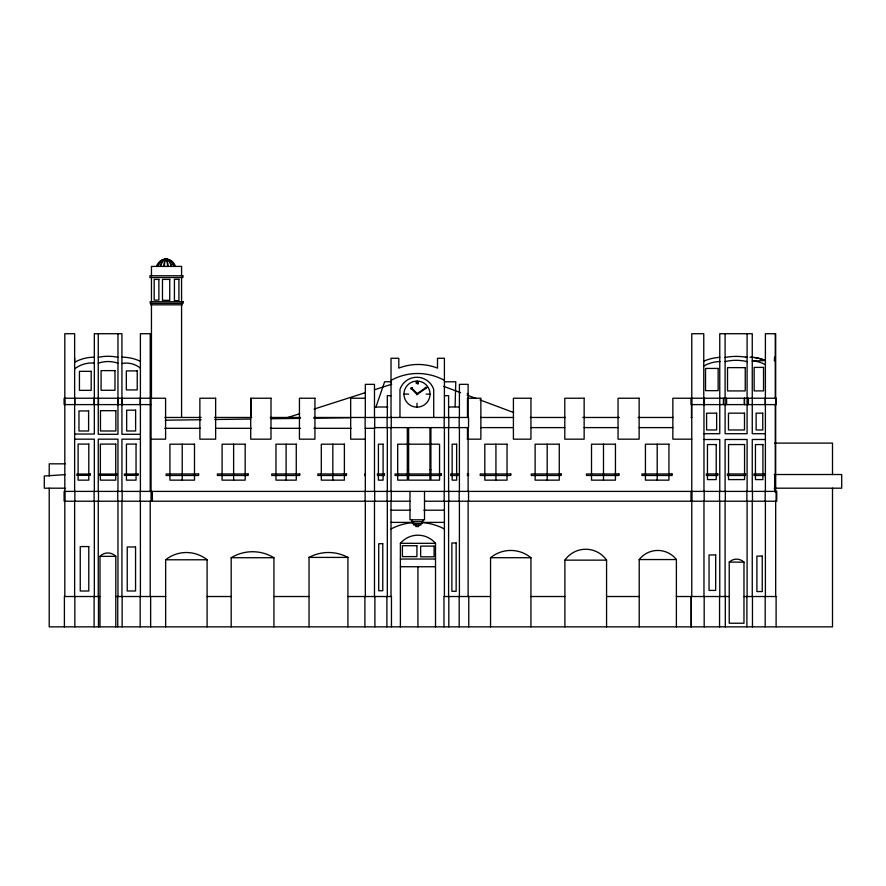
<?xml version="1.0" encoding="UTF-8"?>
<svg xmlns="http://www.w3.org/2000/svg" width="886" height="886" viewBox="0 0 886 886"><rect width="100%" height="100%" fill="white"/><g stroke="black" fill="none" stroke-linecap="round" stroke-linejoin="round"><path stroke-width="1.33" d="M74.634 358.276L74.634 362.274A39.704 39.704 0 0 1 94.038 357.213L94.359 357.213M455.094 406.596L455.781 381.777L444.827 381.777M417.694 394.115C416.176 396.452 416.176 391.767 417.694 394.115L425.945 388.278M375.797 407.471L384.624 381.777L391.468 381.777M418.347 382.73L417.76 383.35L418.347 383.649L417.262 383.649L418.07 382.785C417.062 382.065 417.572 381.301 418.347 382.94L417.915 383.35M417.339 393.506L425.579 387.758M286.477 417.926L299.634 413.718M314.098 409.077L365.386 392.653M374.601 389.707L391.69 384.236M65.187 488.186L44.3 488.186L44.3 476.015L65.187 474.63M752.258 361.067L765.393 360.536A42.761 42.761 0 0 0 754.518 357.59M165.339 420.208L201.111 419.72M214.866 419.532L250.638 419.045M271.271 418.757L300.155 418.369M313.91 418.181L351.055 417.671M121.936 357.213L122.235 357.213A42.539 42.539 0 0 1 140.398 361.289M749.955 357.213L753.122 357.291A42.871 42.871 0 0 1 765.393 360.536M774.397 357.213L775.25 357.213M747.097 357.457L745.48 357.136M774.397 357.988L775.25 357.988M774.397 359.428L775.25 359.428M774.397 359.971L775.25 359.971M774.397 360.259L775.25 360.259M774.397 360.691L775.25 360.691M703.761 361.067L703.971 361.067A49.084 49.084 0 0 1 719.775 357.324M703.761 365.94L703.971 365.94A33.845 33.845 0 0 1 720.03 361.532M417.339 383.572L418.347 383.572M467.265 393.539L468.118 393.539M403.961 394.115L408.667 394.115M426.188 394.115L430.031 394.115A13.035 13.035 0 0 1 410.484 405.4A13.035 13.035 0 0 1 410.484 382.818A13.035 13.035 0 0 1 430.031 394.115M391.025 395.677L387.315 395.677L387.315 417.472M444.407 395.677L448.593 395.677L448.593 417.472M365.287 398.235L350.668 398.235L350.668 439.168L364.888 439.168M151.063 404.603L64.169 404.603L64.169 398.235L165.593 398.235L165.593 439.168L151.063 439.168M374.479 406.995L387.858 406.995M448.593 406.995L459.402 406.995M164.907 417.472L201.122 417.472M214.412 417.472L251.735 417.472M270.285 417.472L300.476 417.472M313.921 417.472L364.888 417.472M480.522 417.472L513.714 417.472M530.304 417.472L565.478 417.472M582.866 417.472L619.38 417.472M638.197 417.472L673.282 417.472M691.124 417.472L691.767 417.472M480.865 427.606L513.415 427.606M530.947 427.606L564.792 427.606M584.14 427.606L618.051 427.606M639.138 427.606L672.851 427.606M164.774 428.315L200.424 428.315M215.508 428.315L251.159 428.315M270.33 428.315L300.454 428.315M313.954 428.315L351.122 428.315M703.971 433.708L719.764 433.708L719.764 333.712L752.258 333.712L752.258 433.708L765.393 433.708M74.634 434.029L94.337 434.029L94.337 333.712L121.936 333.712L121.936 434.295L140.398 434.295M74.634 439.168L94.337 439.168L94.337 491.398M140.398 439.168L121.936 439.168L121.936 491.398M467.265 439.168L480.865 439.168L480.865 398.235L467.476 398.235L467.476 417.472M691.811 439.168L672.851 439.168L672.851 398.235L776.103 398.235L776.103 404.603L691.124 404.603L691.124 398.235M703.971 439.489L719.764 439.489L719.764 491.398M765.393 439.489L752.258 439.489L752.258 491.398M774.652 443.111L832.508 443.111L832.508 474.519M407.327 444.196L397.681 444.196L397.681 480.146L407.327 480.146L407.327 427.849L408.623 427.849L408.623 480.146L429.965 480.146L429.965 427.849L430.906 427.849L430.906 480.146L439.556 480.146L439.556 444.196L430.906 444.196M408.623 444.196L429.965 444.196M65.187 463.832L49.217 463.832L49.217 476.015M407.327 469.724L408.623 469.724M429.965 469.724L430.906 469.724M467.265 473.977L468.55 473.977L468.55 475.472L467.265 475.472M774.187 474.519L841.7 474.519L841.7 488.186L774.187 488.186M364.81 491.398L64.169 491.398L64.169 501.221L364.81 501.221M409.974 501.221L365.121 501.221L365.121 491.398L776.745 491.398L776.745 501.221L424.505 501.221M391.025 510.192L410.185 510.192M423.873 510.192L444.407 510.192M391.025 522.386L413.718 522.386M421.714 522.386L444.407 522.386M400.383 626.856L400.383 543.317L435.513 543.317L435.513 626.856M99.985 626.856L99.985 556.353L115.8 556.353L115.8 626.856M309.037 626.856L309.037 557.416L347.921 557.416L347.921 626.856M231.191 626.856L231.191 557.715L273.929 557.715L273.929 626.856M490.556 626.856L490.556 557.715L530.935 557.715L530.935 626.856M400.383 559.033L435.513 559.033M639.216 626.856L639.216 559.553L676.395 559.553L676.395 626.856M165.649 626.856L165.649 559.786L207.102 559.786L207.102 626.856M564.903 626.856L564.903 560.14L606.567 560.14L606.567 626.856M729.233 562.123L743.974 562.123L743.974 623.235L729.233 623.235L729.233 562.123A10.577 10.577 0 0 1 743.974 562.123M400.383 566.741L435.513 566.741M99.985 596.522L64.39 596.522L64.39 626.856M115.8 596.522L165.649 596.522M207.102 596.522L231.191 596.522M273.929 596.522L309.037 596.522M347.921 596.522L391.457 596.522L391.457 626.856M490.556 596.522L443.975 596.522L443.975 626.856M530.935 596.522L564.903 596.522M606.567 596.522L639.216 596.522M676.395 596.522L729.233 596.522M743.974 596.522L776.103 596.522L776.103 626.856M443.831 386.396L460.631 392.686M467.099 395.101L476.147 398.49M480.024 399.94L513.636 412.533M416.996 393.417L411.768 388.123M411.303 388.577L416.398 393.761M775.682 398.235L775.892 404.603L775.892 398.235M832.508 488.186L832.508 626.856L49.217 626.856L49.217 488.186M776.103 491.398L776.103 501.221M775.682 491.398L775.682 333.712L765.393 333.712L765.393 491.398M775.682 501.221L775.682 596.522M775.25 333.712L775.25 398.235M775.25 404.603L775.25 491.398M775.04 474.519L775.04 492.095M765.393 501.221L765.393 596.522M765.183 398.235L765.183 404.603M765.183 491.398L765.183 501.221M765.183 596.522L765.183 626.856M752.469 491.398L752.469 501.221M752.469 596.522L752.469 626.856M752.258 501.221L752.258 596.522M748.404 398.235L748.404 404.603M747.097 333.712L747.097 433.708L725.102 433.708L725.102 333.712M747.097 491.398L747.097 439.489L725.102 439.489L725.102 491.398M747.097 501.221L747.097 596.522M746.887 491.398L746.887 501.221M746.887 596.522L746.887 626.856M744.539 398.235L744.539 404.603M744.329 398.235L744.329 404.603M726.598 398.235L726.598 404.603M725.313 491.398L725.313 501.221M725.313 596.522L725.313 626.856M725.102 501.221L725.102 596.522M723.397 398.235L723.397 404.603M719.764 501.221L719.764 596.522M719.554 491.398L719.554 501.221M719.554 596.522L719.554 626.856M704.182 398.235L704.182 404.603M704.182 491.398L704.182 501.221M704.182 596.522L704.182 626.856M703.971 398.235L703.971 491.398M703.971 501.221L703.971 596.522M703.761 398.235L703.761 333.712L691.767 333.712L691.767 596.522M691.512 398.235L691.512 417.472M691.556 491.398L691.556 501.221M691.335 596.522L691.335 626.856M691.124 491.398L691.124 501.221M691.124 596.522L691.124 626.856M657.19 444.196L657.19 480.146M603.488 444.196L603.488 480.146M547.194 444.196L547.194 480.146M495.927 444.196L495.927 480.146M468.76 596.522L468.76 626.856M468.55 491.398L468.55 501.221M468.118 417.472L468.118 384.347L459.402 384.347L459.402 417.472M468.118 427.606L468.118 491.398M468.118 501.221L468.118 596.522M467.476 427.606L467.476 439.168M459.402 427.606L459.402 491.398M459.402 501.221L459.402 596.522M459.192 417.472L459.192 427.606M459.192 491.398L459.192 501.221M459.192 596.522L459.192 626.856M448.803 417.472L448.803 427.606M448.803 491.398L448.803 501.221M448.803 596.522L448.803 626.856M448.593 427.606L448.593 491.398M448.593 501.221L448.593 596.522M444.407 417.472L444.407 358.276L437.507 358.276L437.507 368.111A53.37 53.37 0 0 0 398.8 368.111L398.8 358.276L391.025 358.276L391.025 417.472M444.407 427.606L444.407 491.398M444.407 501.221L444.407 596.522M444.185 417.472L444.185 427.606M444.185 491.398L444.185 501.221M433.719 417.472L433.719 389.441A17.786 17.786 0 0 0 399.963 389.441L399.963 417.472M424.505 491.398L424.505 519.816L409.974 519.816L409.974 491.398M422.855 519.816L422.855 521.732L411.746 521.732L411.746 519.816M422.334 521.732L422.334 523.56L412.444 523.56L412.444 521.732M420.85 523.56L420.85 525.055L413.795 525.055L413.795 523.56M418.613 525.055L418.613 526.55L415.833 526.55L415.833 525.055M417.948 566.741L417.948 626.856M416.996 381.08L416.996 383.428M416.996 403.296L416.996 407.15M391.247 417.472L391.247 427.606M391.247 491.398L391.247 501.221M391.025 427.606L391.025 491.398M391.025 501.221L391.025 596.522M387.315 427.606L387.315 491.398M387.315 501.221L387.315 596.522M387.104 417.472L387.104 427.606M387.104 491.398L387.104 501.221M386.883 596.522L386.883 626.856M374.9 596.522L374.9 626.856M374.689 417.472L374.689 428.315L365.121 428.315L365.121 417.472L468.55 417.472L468.55 427.606L374.479 427.606L374.479 491.398M374.689 491.398L374.689 501.221M374.479 417.472L374.479 384.347L365.331 384.347L365.331 417.472M374.479 501.221L374.479 596.522M365.331 428.315L365.331 491.398M365.331 501.221L365.331 596.522M364.899 596.522L364.899 626.856M364.689 473.977L364.689 475.472M332.837 444.196L332.837 480.146M286.112 444.196L286.112 480.146M250.937 398.235L250.937 417.472M233.627 444.196L233.627 480.146M182.217 303.311L182.217 304.817L150.808 304.817L150.808 303.311M182.217 444.196L182.217 480.146M181.575 275.779L181.575 266.409L151.451 266.409L151.451 275.779M181.575 277.551L181.575 301.738M181.575 304.817L181.575 417.472M152.348 491.398L152.348 501.221M151.451 277.551L151.451 301.738M151.451 304.817L151.451 398.235M151.063 398.235L151.063 501.221M150.642 596.522L150.642 626.856M150.21 491.398L150.21 333.712L140.398 333.712L140.398 491.398M150.21 501.221L150.21 596.522M140.398 501.221L140.398 596.522M140.176 398.235L140.176 404.603M140.176 491.398L140.176 501.221M140.176 596.522L140.176 626.856M122.146 398.235L122.146 404.603M122.146 491.398L122.146 501.221M122.146 596.522L122.146 626.856M121.936 501.221L121.936 596.522M117.96 333.712L117.96 434.295L98.257 434.295L98.257 333.712M117.96 491.398L117.96 439.168L98.257 439.168L98.257 491.398M117.96 501.221L117.96 596.522M117.749 398.235L117.749 404.603M117.749 491.398L117.749 501.221M117.749 596.522L117.749 626.856M98.479 398.235L98.479 404.603M98.479 491.398L98.479 501.221M98.479 596.522L98.479 626.856M98.257 501.221L98.257 596.522M94.337 501.221L94.337 596.522M94.115 398.235L94.115 404.603M94.115 491.398L94.115 501.221M94.115 596.522L94.115 626.856M74.845 398.235L74.845 404.603M74.845 491.398L74.845 501.221M74.845 596.522L74.845 626.856M74.634 491.398L74.634 333.712L64.811 333.712L64.811 596.522M74.634 501.221L74.634 596.522M64.6 398.235L64.6 404.603M64.6 491.398L64.6 501.221M160.831 266.409A9.99 5.327 -90 0 1 165.959 259.144A9.99 8.461 -90 0 1 174.099 266.409M171.087 266.409A9.99 5.327 -90 0 0 165.959 259.144A9.99 8.461 -90 0 0 157.83 266.409M158.184 266.409A9.89 8.074 -90 0 1 165.959 259.144A9.89 8.074 -90 0 1 173.745 266.409M156.567 266.487A9.99 9.746 -90 0 1 175.362 266.487M160.455 266.409A9.89 5.715 -90 0 1 165.959 259.144A9.89 5.715 -90 0 1 171.463 266.409M163.832 266.409A9.99 2.215 -90 0 1 165.959 259.144A9.99 2.215 -90 0 1 168.085 266.409M164.353 266.409A9.89 1.672 -90 0 1 165.959 259.144A9.89 1.672 -90 0 1 167.576 266.409M121.936 363.504A22.272 22.272 0 0 1 140.398 368.155M74.634 368.864A28.385 28.385 0 0 1 94.337 363.061M98.257 357.346A45.939 45.939 0 0 1 117.96 357.346M98.257 363.238A29.238 29.238 0 0 1 117.96 363.238M391.025 380.349A55.497 55.497 0 0 1 444.407 380.349M99.985 556.353A10.854 10.854 0 0 1 115.8 556.353M309.037 557.416A40.922 40.922 0 0 1 347.921 557.416M391.025 528.964A57.391 57.391 0 0 1 413.097 522.574M422.334 522.574A57.391 57.391 0 0 1 444.407 528.964M400.383 543.317A23.058 23.058 0 0 1 435.513 543.317M751.705 357.302A42.761 42.761 0 0 1 753.111 357.423M752.812 361.067A25.882 25.882 0 0 1 765.393 364.788M725.102 357.457A58.853 58.853 0 0 1 747.319 357.457M725.102 361.621A46.858 46.858 0 0 1 747.097 361.621M639.216 559.553A23.534 23.534 0 0 1 676.395 559.553M490.556 557.715A31.697 31.697 0 0 1 530.935 557.715M564.903 560.14A25.362 25.362 0 0 1 606.567 560.14M231.191 557.715A41.144 41.144 0 0 1 273.929 557.715M165.649 559.786A33.192 33.192 0 0 1 207.102 559.786M426.675 387.448L426.188 388.633L425.335 387.404L426.675 387.448M416.564 381.622C415.213 382.863 417.295 385.2 416.564 381.622M412.068 387.824L411.004 388.876L411.004 387.824L412.068 387.824M182.859 275.779L149.944 275.779L149.944 277.551L182.859 277.551L182.859 275.779M178.917 279.311L174.42 279.311L174.42 300.686L178.917 300.686L178.917 279.311M158.882 279.4L154.186 279.4L154.186 300.121L158.882 300.121L158.882 279.4M169.735 279.389L162.47 279.389L162.47 300.332L169.735 300.332L169.735 279.389M183.07 301.738L150.166 301.738L150.166 303.311L183.07 303.311L183.07 301.738M763.544 367.402L754.152 367.402L754.152 390.903L763.544 390.903L763.544 367.402M745.248 367.635L727.517 367.635L727.517 390.925L745.248 390.925L745.248 367.635M718.136 368.432L705.533 368.432L705.533 390.66L718.136 390.66L718.136 368.432M114.97 370.625L101.082 370.625L101.082 390.283L114.97 390.283L114.97 370.625M137.23 370.902L126.333 370.902L126.333 389.918L137.23 389.918L137.23 370.902M91.192 371.334L79.441 371.334L79.441 390.349L91.192 390.349L91.192 371.334M215.641 398.235L199.871 398.235L199.871 439.168L215.641 439.168L215.641 398.235M270.994 398.235L250.716 398.235L250.716 439.168L270.994 439.168L270.994 398.235M314.929 398.235L299.435 398.235L299.435 439.168L314.929 439.168L314.929 398.235M530.947 398.235L513.415 398.235L513.415 439.168L530.947 439.168L530.947 398.235M584.14 398.235L564.792 398.235L564.792 439.168L584.14 439.168L584.14 398.235M639.138 398.235L618.051 398.235L618.051 439.168L639.138 439.168L639.138 398.235M135.624 410.174L126.654 410.174L126.654 430.984L135.624 430.984L135.624 410.174M115.856 410.672L100.472 410.672L100.472 430.984L115.856 430.984L115.856 410.672M88.6 410.938L78.976 410.938L78.976 430.984L88.6 430.984L88.6 410.938M716.641 413.175L706.596 413.175L706.596 429.965L716.641 429.965L716.641 413.175M744.495 413.175L728.469 413.175L728.469 429.965L744.495 429.965L744.495 413.175M762.757 413.175L756.135 413.175L756.135 429.965L762.757 429.965L762.757 413.175M88.799 444.096L78.112 444.096L78.112 480.146L88.799 480.146L88.799 444.096M115.745 444.096L100.362 444.096L100.362 480.146L115.745 480.146L115.745 444.096M136.045 444.096L126.432 444.096L126.432 480.146L136.045 480.146L136.045 444.096M194.499 444.196L169.924 444.196L169.924 480.146L194.499 480.146L194.499 444.196M245.167 444.196L222.087 444.196L222.087 480.146L245.167 480.146L245.167 444.196M296.267 444.196L275.967 444.196L275.967 480.146L296.267 480.146L296.267 444.196M344.377 444.196L321.297 444.196L321.297 480.146L344.377 480.146L344.377 444.196M383.095 444.196L378.4 444.196L378.4 480.146L383.095 480.146L383.095 444.196M456.633 444.196L452.148 444.196L452.148 480.146L456.633 480.146L456.633 444.196M507.036 444.196L484.819 444.196L484.819 480.146L507.036 480.146L507.036 444.196M559.265 444.196L535.122 444.196L535.122 480.146L559.265 480.146L559.265 444.196M615.449 444.196L591.516 444.196L591.516 480.146L615.449 480.146L615.449 444.196M668.941 444.196L645.44 444.196L645.44 480.146L668.941 480.146L668.941 444.196M716.22 444.55L707.46 444.55L707.46 479.592L716.22 479.592L716.22 444.55M744.561 444.55L728.536 444.55L728.536 479.592L744.561 479.592L744.561 444.55M762.924 444.55L755.448 444.55L755.448 479.592L762.924 479.592L762.924 444.55M90.328 474.054L76.872 474.054L76.872 475.339L90.328 475.339L90.328 474.054M116.675 474.054L99.575 474.054L99.575 475.339L116.675 475.339L116.675 474.054M138.039 474.054L124.372 474.054L124.372 475.339L138.039 475.339L138.039 474.054M198.619 473.977L166.136 473.977L166.136 475.472L198.619 475.472L198.619 473.977M248.169 473.977L217.402 473.977L217.402 475.472L248.169 475.472L248.169 473.977M299.745 473.977L271.758 473.977L271.758 475.472L299.745 475.472L299.745 473.977M346.47 473.977L317.83 473.977L317.83 475.472L346.47 475.472L346.47 473.977M384.469 473.977L377.414 473.977L377.414 475.472L384.469 475.472L384.469 473.977M441.416 473.977L395.056 473.977L395.056 475.472L441.416 475.472L441.416 473.977M457.973 473.977L450.708 473.977L450.708 475.472L457.973 475.472L457.973 473.977M510.79 473.977L480.234 473.977L480.234 475.472L510.79 475.472L510.79 473.977M561.159 473.977L531.246 473.977L531.246 475.472L561.159 475.472L561.159 473.977M618.971 473.977L586.488 473.977L586.488 475.472L618.971 475.472L618.971 473.977M672.053 473.977L641.929 473.977L641.929 475.472L672.053 475.472L672.053 473.977M717.859 473.977L706.319 473.977L706.319 475.472L717.859 475.472L717.859 473.977M745.547 473.977L727.384 473.977L727.384 475.472L745.547 475.472L745.547 473.977M764.43 473.977L753.964 473.977L753.964 475.472L764.43 475.472L764.43 473.977M456.146 542.974L451.871 542.974L451.871 591.261L456.146 591.261L456.146 542.974M382.774 543.727L378.721 543.727L378.721 590.729L382.774 590.729L382.774 543.727M416.918 545.71L402.388 545.71L402.388 556.607L416.918 556.607L416.918 545.71M434.107 546.119L420.651 546.119L420.651 556.807L434.107 556.807L434.107 546.119M88.788 546.562L80.249 546.562L80.249 591.006L88.788 591.006L88.788 546.562M135.558 546.972L127.23 546.972L127.23 590.984L135.558 590.984L135.558 546.972M715.678 554.957L709.055 554.957L709.055 590.419L715.678 590.419L715.678 554.957M762.248 556.087L756.899 556.087L756.899 591.549L762.248 591.549L762.248 556.087"/></g></svg>
